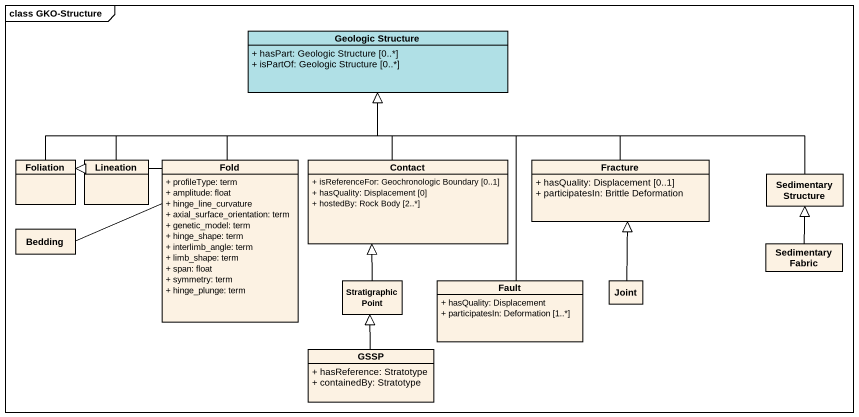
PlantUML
@startuml
mainframe class GKO-Structure
hide circle
hide empty members
skinparam classAttributeIconSize 0
class "Geologic Structure" as Geologic_Structure #B0E0E6 {
  + hasPart: Geologic Structure [0..*]
  + isPartOf: Geologic Structure [0..*]
}
class Foliation
class Lineation
class Fold {
  + profileType: term
  + amplitude: float
  + hinge_line_curvature
  + axial_surface_orientation: term
  + genetic_model: term
  + hinge_shape: term
  + interlimb_angle: term
  + limb_shape: term
  + span: float
  + symmetry: term
  + hinge_plunge: term
}
class Contact {
  + isReferenceFor: Geochronologic Boundary [0..1]
  + hasQuality: Displacement [0]
  + hostedBy: Rock Body [2..*]
}
class Fracture {
  + hasQuality: Displacement [0..1]
  + participatesIn: Brittle Deformation
}
class "Sedimentary Structure" as Sedimentary_Structure
class Bedding
class "Sedimentary Fabric" as Sedimentary_Fabric
class "Stratigraphic Point" as Stratigraphic_Point
class Fault {
  + hasQuality: Displacement
  + participatesIn: Deformation [1..*]
}
class Joint
class GSSP {
  + hasReference: Stratotype
  + containedBy: Stratotype
}
Foliation -right-|> Geologic_Structure
Lineation -right-|> Geologic_Structure
Fold -up-|> Geologic_Structure
Contact -up-|> Geologic_Structure
Fracture -left-|> Geologic_Structure
Sedimentary_Structure -left-|> Geologic_Structure
Bedding -up-|> Foliation
Sedimentary_Fabric -up-|> Sedimentary_Structure
Stratigraphic_Point -up-|> Contact
Fault -up-|> Geologic_Structure
Joint -up-|> Fracture
GSSP -up-|> Stratigraphic_Point
@enduml
